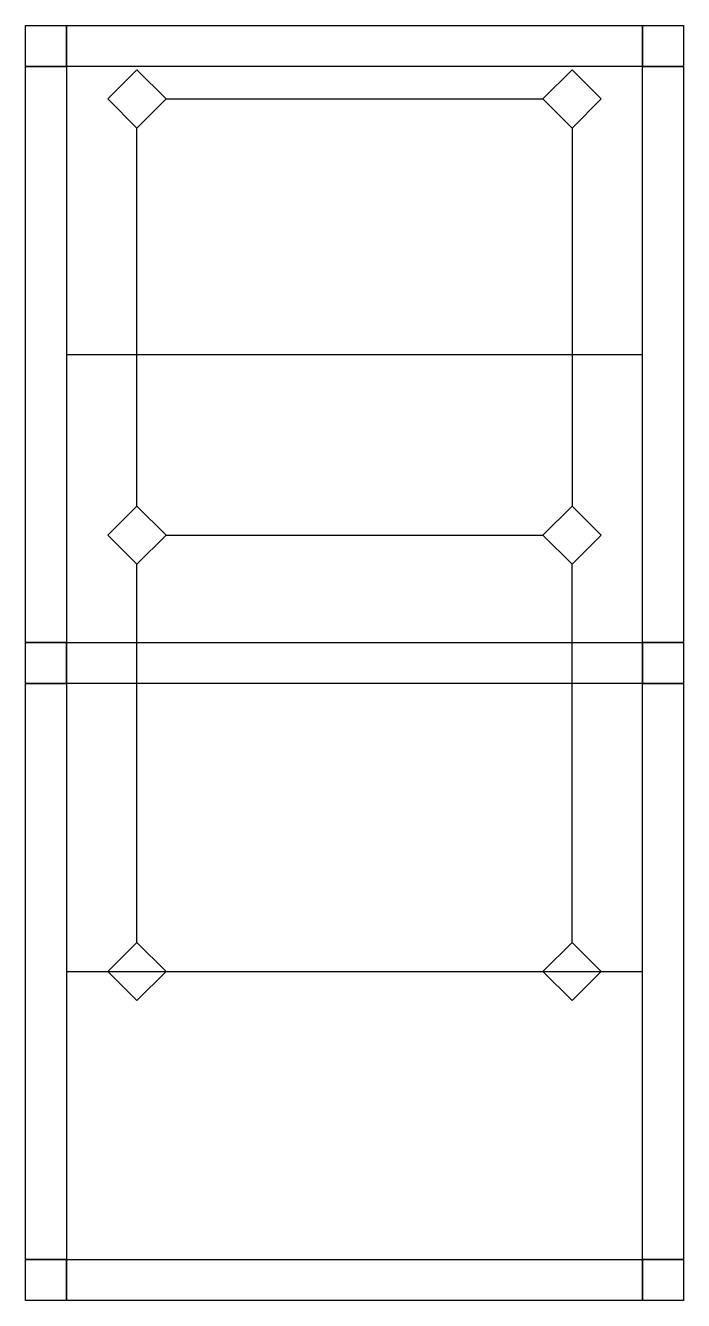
# Model space of a CAD drawing. Header units: millimetres. Extents: x -96 to 96, y -96 to 276.
import ezdxf

# ---------------------------------------------------------------- set-up
doc = ezdxf.new("R2010")
doc.units = ezdxf.units.MM
doc.layers.get('0').update_dxf_attribs({"linetype": 'CONTINUOUS'})

msp = doc.modelspace()

# ---------------------------------------------------------------- linework, layer by layer
for p, q in [((-55, 254.56), (55, 254.56)), ((-63.49, 135.76), (-63.49, 246.07)), ((63.49, 246.07), (63.49, 135.76)), ((-84, 180), (84, 180)), ((-55, 127.28), (55, 127.28)), ((-63.49, 8.49), (-63.49, 118.79)), ((63.49, 8.49), (63.49, 118.79)), ((-84, 0), (84, 0))]:
    msp.add_line(p, q)
for points in [[(-84, 276), (-84, 264), (-96, 264), (-96, 276)], [(84, 264), (-84, 264), (-84, 276), (84, 276)], [(84, 264), (84, 276), (96, 276), (96, 264)], [(-84, 264), (-84, 96), (-96, 96), (-96, 264)], [(-55, 254.56), (-63.49, 246.07), (-71.97, 254.56), (-63.49, 263.04)], [(55, 254.56), (63.49, 263.04), (71.97, 254.56), (63.49, 246.07)], [(96, 96), (84, 96), (84, 264), (96, 264)], [(-63.49, 135.76), (-55, 127.28), (-63.49, 118.79), (-71.97, 127.28)], [(55, 127.28), (63.49, 135.76), (71.97, 127.28), (63.49, 118.79)], [(-84, 96), (-84, 84), (-96, 84), (-96, 96)], [(84, 96), (84, 84), (-84, 84), (-84, 96)], [(96, 96), (96, 84), (84, 84), (84, 96)], [(-96, -84), (-96, 84), (-84, 84), (-84, -84)], [(96, 84), (96, -84), (84, -84), (84, 84)], [(-63.49, 8.49), (-55, 0), (-63.49, -8.49), (-71.97, 0)], [(63.49, 8.49), (71.97, 0), (63.49, -8.49), (55, 0)], [(-96, -96), (-96, -84), (-84, -84), (-84, -96)], [(84, -84), (84, -96), (-84, -96), (-84, -84)], [(84, -96), (84, -84), (96, -84), (96, -96)]]:
    msp.add_lwpolyline(points, close=True)

doc.saveas('drawing.dxf')
